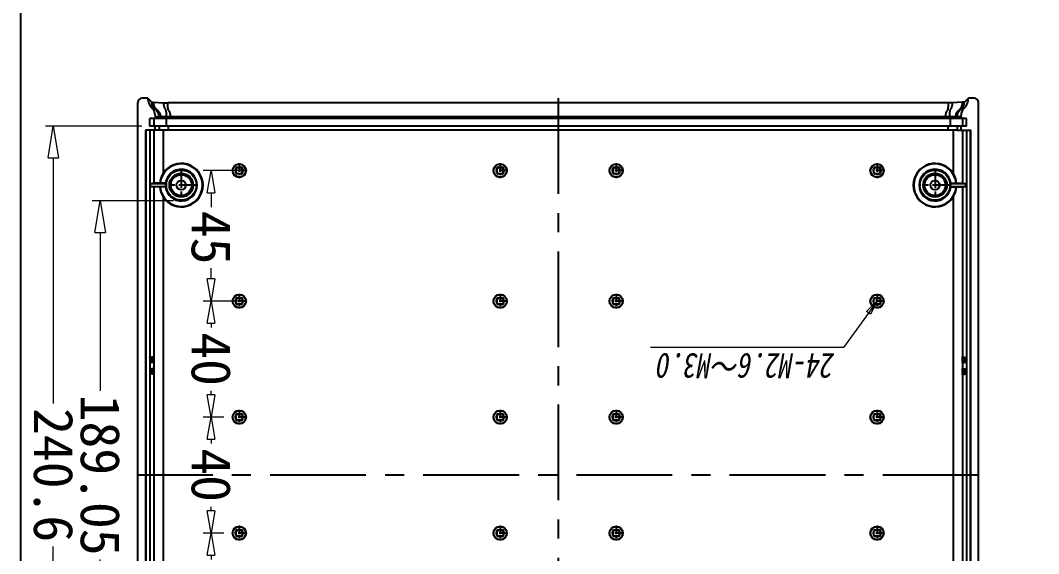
# Model space of a CAD drawing. Header units: millimetres. Extents: x 10368 to 13229, y -13270 to -11269.
# Drawn here: x 11075.4 to 11426.6, y -12473.5 to -12289.6 of the extents above; entities that cross this region are included whole.
import ezdxf

# ---------------------------------------------------------------- set-up
doc = ezdxf.new("R2010")
doc.units = ezdxf.units.MM
doc.linetypes.add('CENTER', pattern=[50.8, 31.75, -6.35, 6.35, -6.35])
doc.layers.add('dim', color=3, linetype='Continuous', lineweight=9)
doc.styles.add('FFS', font='simfang.ttf')
doc.styles.add('wuwei', font='', dxfattribs={"width": 0.8, "oblique": 10})
doc.styles.get('wuwei').set_extended_font_data('SimSun')
doc.dimstyles.new('YanXiu', dxfattribs={"dimtxt": 2.5, "dimasz": 2.2, "dimexe": 0.66, "dimexo": 0.66, "dimgap": 0.66, "dimtad": 0, "dimzin": 1, "dimdsep": 46, "dimtxsty": 'FFS', "dimcen": 0, "dimclrd": 256, "dimclre": 131, "dimclrt": 42, "dimazin": 0, "dimtfac": 1, "dimtofl": 0, "dimtmove": 0, "dimatfit": 3, "dimfxl": 0, "dimlwd": 5, "dimlwe": 5, "dimarcsym": 0})

# ---------------------------------------------------------------- blocks, each defined once
blk = doc.blocks.new('_ClosedBlank')
at = {"color": 0, "linetype": 'ByBlock', "lineweight": -2}
for p, q in [((-1, 0.167), (0, 0)), ((-1, 0.167), (-1, -0.167)), ((0, 0), (-1, -0.167))]:
    blk.add_line(p, q, dxfattribs=at)
blk = doc.blocks.new('*D50')
at = {"layer": 'Defpoints', "color": 0}
for p in [(-78.07, 102.15), (-65.77, 102.15), (-78.07, 57.15)]:
    blk.add_point(p, dxfattribs=at)
at = {"layer": 'dim', "color": 131, "lineweight": 5}
for p, q in [((-75.35, 102.15), (-63.05, 102.15)), ((-75.35, 57.15), (-63.05, 57.15))]:
    blk.add_line(p, q, dxfattribs=at)
at = {"layer": 'dim', "lineweight": 5}
for p, q in [((-65.77, 94.5), (-65.77, 90.81)), ((-65.77, 64.8), (-65.77, 69.71))]:
    blk.add_line(p, q, dxfattribs=at)
at = {"layer": 'dim', "lineweight": 5, "xscale": 7.649999999999999, "yscale": 7.649999999999999, "zscale": 7.649999999999999}
for p, rotation in [((-65.77, 102.15), 90), ((-65.77, 57.15), 270)]:
    blk.add_blockref('_ClosedBlank', p, dxfattribs=dict(at, rotation=rotation))
at = {"layer": 'dim', "color": 42, "insert": (-65.77, 80.26), "char_height": 13.6, "attachment_point": 5, "rotation": 90, "style": 'FFS'}
blk.add_mtext('45', dxfattribs=at)
blk = doc.blocks.new('*D16')
at = {"layer": 'Defpoints', "color": 0}
for p in [(-72.93, 142.15), (-65.77, 142.15), (-72.93, 102.15)]:
    blk.add_point(p, dxfattribs=at)
at = {"layer": 'dim', "color": 131, "lineweight": 5}
for p, q in [((-70.21, 142.15), (-63.05, 142.15)), ((-70.21, 102.15), (-63.05, 102.15))]:
    blk.add_line(p, q, dxfattribs=at)
at = {"layer": 'dim', "lineweight": 5}
for p, q in [((-65.77, 134.5), (-65.77, 133.03)), ((-65.77, 109.8), (-65.77, 111.27))]:
    blk.add_line(p, q, dxfattribs=at)
at = {"layer": 'dim', "lineweight": 5, "xscale": 7.649999999999999, "yscale": 7.649999999999999, "zscale": 7.649999999999999}
for p, rotation in [((-65.77, 142.15), 90), ((-65.77, 102.15), 270)]:
    blk.add_blockref('_ClosedBlank', p, dxfattribs=dict(at, rotation=rotation))
at = {"layer": 'dim', "color": 42, "insert": (-65.77, 122.15), "char_height": 13.6, "attachment_point": 5, "rotation": 90, "style": 'FFS'}
blk.add_mtext('40', dxfattribs=at)
blk = doc.blocks.new('*D17')
at = {"layer": 'Defpoints', "color": 0}
for p in [(-72.93, 182.15), (-65.77, 182.15), (-72.93, 142.15)]:
    blk.add_point(p, dxfattribs=at)
at = {"layer": 'dim', "color": 131, "lineweight": 5}
for p, q in [((-70.21, 182.15), (-63.05, 182.15)), ((-70.21, 142.15), (-63.05, 142.15))]:
    blk.add_line(p, q, dxfattribs=at)
at = {"layer": 'dim', "lineweight": 5}
for p, q in [((-65.77, 174.5), (-65.77, 173.03)), ((-65.77, 149.8), (-65.77, 151.27))]:
    blk.add_line(p, q, dxfattribs=at)
at = {"layer": 'dim', "lineweight": 5, "xscale": 7.649999999999999, "yscale": 7.649999999999999, "zscale": 7.649999999999999}
for p, rotation in [((-65.77, 182.15), 90), ((-65.77, 142.15), 270)]:
    blk.add_blockref('_ClosedBlank', p, dxfattribs=dict(at, rotation=rotation))
at = {"layer": 'dim', "color": 42, "insert": (-65.77, 162.15), "char_height": 13.6, "attachment_point": 5, "rotation": 90, "style": 'FFS'}
blk.add_mtext('40', dxfattribs=at)
blk = doc.blocks.new('*D18')
at = {"layer": 'Defpoints', "color": 0}
for p in [(-72.93, 222.15), (-65.77, 222.15), (-72.93, 182.15)]:
    blk.add_point(p, dxfattribs=at)
at = {"layer": 'dim', "color": 131, "lineweight": 5}
for p, q in [((-70.21, 222.15), (-63.05, 222.15)), ((-70.21, 182.15), (-63.05, 182.15))]:
    blk.add_line(p, q, dxfattribs=at)
at = {"layer": 'dim', "lineweight": 5}
for p, q in [((-65.77, 214.5), (-65.77, 213.03)), ((-65.77, 189.8), (-65.77, 191.27))]:
    blk.add_line(p, q, dxfattribs=at)
at = {"layer": 'dim', "lineweight": 5, "xscale": 7.649999999999999, "yscale": 7.649999999999999, "zscale": 7.649999999999999}
for p, rotation in [((-65.77, 222.15), 90), ((-65.77, 182.15), 270)]:
    blk.add_blockref('_ClosedBlank', p, dxfattribs=dict(at, rotation=rotation))
at = {"layer": 'dim', "color": 42, "insert": (-65.77, 202.15), "char_height": 13.6, "attachment_point": 5, "rotation": 90, "style": 'FFS'}
blk.add_mtext('40', dxfattribs=at)
blk = doc.blocks.new('*D20')
at = {"layer": 'Defpoints', "color": 0}
for p in [(-55.5, 256.68), (-27.52, 256.68), (-55.5, 67.62)]:
    blk.add_point(p, dxfattribs=at)
at = {"layer": 'dim', "color": 131, "lineweight": 5}
for p, q in [((-52.78, 256.68), (-24.8, 256.68)), ((-52.78, 67.62), (-24.8, 67.62))]:
    blk.add_line(p, q, dxfattribs=at)
at = {"layer": 'dim', "lineweight": 5}
for p, q in [((-27.52, 245.8), (-27.52, 191.26)), ((-27.52, 78.5), (-27.52, 133.04))]:
    blk.add_line(p, q, dxfattribs=at)
at = {"layer": 'dim', "lineweight": 5, "xscale": 10.88, "yscale": 10.88, "zscale": 10.88}
for p, rotation in [((-27.52, 256.68), 90), ((-27.52, 67.62), 270)]:
    blk.add_blockref('_ClosedBlank', p, dxfattribs=dict(at, rotation=rotation))
at = {"layer": 'dim', "color": 42, "insert": (-27.52, 162.15), "char_height": 13.6, "attachment_point": 5, "rotation": 90, "style": 'FFS'}
blk.add_mtext('189.05', dxfattribs=at)
blk = doc.blocks.new('*D51')
at = {"layer": 'Defpoints', "color": 0}
for p in [(-44.61, 282.45), (-11.37, 282.45), (-44.61, 41.85)]:
    blk.add_point(p, dxfattribs=at)
at = {"layer": 'dim', "color": 131, "lineweight": 5}
for p, q in [((-41.89, 282.45), (-8.65, 282.45)), ((-41.89, 41.85), (-8.65, 41.85))]:
    blk.add_line(p, q, dxfattribs=at)
at = {"layer": 'dim', "lineweight": 5}
for p, q in [((-11.37, 271.57), (-11.37, 186.81)), ((-11.37, 52.73), (-11.37, 137.49))]:
    blk.add_line(p, q, dxfattribs=at)
at = {"layer": 'dim', "lineweight": 5, "xscale": 10.88, "yscale": 10.88, "zscale": 10.88}
for p, rotation in [((-11.37, 282.45), 90), ((-11.37, 41.85), 270)]:
    blk.add_blockref('_ClosedBlank', p, dxfattribs=dict(at, rotation=rotation))
at = {"layer": 'dim', "color": 42, "insert": (-11.37, 162.15), "char_height": 13.6, "attachment_point": 5, "rotation": 90, "style": 'FFS'}
blk.add_mtext('240.6', dxfattribs=at)
blk = doc.blocks.new('u58')
at = {"color": 1, "linetype": 'CENTER', "ltscale": 1.04}
for p, q in [((-185.502, 46.823), (-185.502, 306.823)), ((-330.502, 176.823), (-40.502, 176.823))]:
    blk.add_line(p, q, dxfattribs=at)
at = {"color": 7, "linetype": 'Continuous'}
for p, q in [((-330.502, 305.324), (-330.502, 48.322)), ((-40.502, 305.324), (-40.502, 48.322)), ((-327.802, 295.823), (-327.802, 57.823)), ((-327.758, 295.823), (-327.758, 57.823)), ((-326.326, 57.823), (-326.326, 295.823)), ((-44.677, 57.823), (-44.677, 295.823)), ((-43.245, 57.823), (-43.245, 295.823)), ((-43.202, 57.823), (-43.202, 295.823)), ((-321.794, 80.905), (-321.794, 272.741)), ((-49.21, 80.905), (-49.21, 272.741)), ((-324.982, 142.106), (-324.982, 211.54)), ((-46.022, 142.106), (-46.022, 211.54)), ((-296.565, 197.486), (-296.652, 197.573)), ((-296.652, 196.073), (-296.652, 197.573)), ((-296.565, 196.16), (-296.565, 197.486)), ((-296.252, 197.973), (-294.752, 197.973)), ((-296.165, 197.886), (-296.252, 197.973)), ((-296.165, 197.886), (-294.839, 197.886)), ((-294.839, 197.886), (-294.752, 197.973)), ((-294.439, 197.486), (-294.352, 197.573)), ((-294.439, 197.486), (-294.439, 196.16)), ((-294.352, 197.573), (-294.352, 196.073)), ((-206.565, 197.486), (-206.652, 197.573)), ((-206.652, 196.073), (-206.652, 197.573)), ((-206.565, 196.16), (-206.565, 197.486)), ((-206.252, 197.973), (-204.752, 197.973)), ((-206.165, 197.886), (-206.252, 197.973)), ((-206.165, 197.886), (-204.839, 197.886)), ((-204.839, 197.886), (-204.752, 197.973)), ((-204.439, 197.486), (-204.352, 197.573)), ((-204.439, 197.486), (-204.439, 196.16)), ((-204.352, 197.573), (-204.352, 196.073)), ((-166.565, 197.486), (-166.652, 197.573)), ((-166.652, 196.073), (-166.652, 197.573)), ((-166.565, 196.16), (-166.565, 197.486)), ((-166.165, 197.886), (-166.252, 197.973)), ((-166.252, 197.973), (-164.752, 197.973)), ((-166.165, 197.886), (-164.839, 197.886)), ((-164.839, 197.886), (-164.752, 197.973)), ((-164.439, 197.486), (-164.352, 197.573)), ((-164.439, 197.486), (-164.439, 196.16)), ((-164.352, 197.573), (-164.352, 196.073)), ((-76.652, 196.073), (-76.652, 197.573)), ((-76.565, 197.486), (-76.652, 197.573)), ((-76.565, 196.16), (-76.565, 197.486)), ((-76.165, 197.886), (-76.252, 197.973)), ((-76.252, 197.973), (-74.752, 197.973)), ((-76.165, 197.886), (-74.839, 197.886)), ((-74.839, 197.886), (-74.752, 197.973)), ((-74.439, 197.486), (-74.352, 197.573)), ((-74.439, 197.486), (-74.439, 196.16)), ((-74.352, 197.573), (-74.352, 196.073)), ((-296.565, 196.16), (-296.652, 196.073)), ((-296.165, 195.76), (-296.252, 195.673)), ((-294.752, 195.673), (-296.252, 195.673)), ((-294.839, 195.76), (-296.165, 195.76)), ((-294.839, 195.76), (-294.752, 195.673)), ((-294.439, 196.16), (-294.352, 196.073)), ((-206.565, 196.16), (-206.652, 196.073)), ((-206.165, 195.76), (-206.252, 195.673)), ((-204.752, 195.673), (-206.252, 195.673)), ((-204.839, 195.76), (-206.165, 195.76)), ((-204.839, 195.76), (-204.752, 195.673)), ((-204.439, 196.16), (-204.352, 196.073)), ((-166.565, 196.16), (-166.652, 196.073)), ((-166.165, 195.76), (-166.252, 195.673)), ((-164.752, 195.673), (-166.252, 195.673)), ((-164.839, 195.76), (-166.165, 195.76)), ((-164.839, 195.76), (-164.752, 195.673)), ((-164.439, 196.16), (-164.352, 196.073)), ((-76.565, 196.16), (-76.652, 196.073)), ((-76.165, 195.76), (-76.252, 195.673)), ((-74.752, 195.673), (-76.252, 195.673)), ((-74.839, 195.76), (-76.165, 195.76)), ((-74.839, 195.76), (-74.752, 195.673)), ((-74.439, 196.16), (-74.352, 196.073)), ((-296.565, 157.486), (-296.652, 157.573)), ((-296.652, 156.073), (-296.652, 157.573)), ((-296.565, 156.16), (-296.652, 156.073)), ((-296.565, 156.16), (-296.565, 157.486)), ((-296.252, 157.973), (-294.752, 157.973)), ((-296.165, 157.886), (-296.252, 157.973)), ((-296.165, 155.76), (-296.252, 155.673)), ((-294.752, 155.673), (-296.252, 155.673)), ((-296.165, 157.886), (-294.839, 157.886)), ((-294.839, 155.76), (-296.165, 155.76)), ((-294.839, 157.886), (-294.752, 157.973)), ((-294.839, 155.76), (-294.752, 155.673)), ((-294.439, 157.486), (-294.352, 157.573)), ((-294.439, 157.486), (-294.439, 156.16)), ((-294.439, 156.16), (-294.352, 156.073)), ((-294.352, 157.573), (-294.352, 156.073)), ((-206.652, 156.073), (-206.652, 157.573)), ((-206.565, 157.486), (-206.652, 157.573)), ((-206.565, 156.16), (-206.652, 156.073)), ((-206.565, 156.16), (-206.565, 157.486)), ((-206.252, 157.973), (-204.752, 157.973)), ((-206.165, 157.886), (-206.252, 157.973)), ((-206.165, 155.76), (-206.252, 155.673)), ((-204.752, 155.673), (-206.252, 155.673)), ((-206.165, 157.886), (-204.839, 157.886)), ((-204.839, 155.76), (-206.165, 155.76)), ((-204.839, 157.886), (-204.752, 157.973)), ((-204.839, 155.76), (-204.752, 155.673)), ((-204.439, 157.486), (-204.352, 157.573)), ((-204.439, 157.486), (-204.439, 156.16)), ((-204.439, 156.16), (-204.352, 156.073)), ((-204.352, 157.573), (-204.352, 156.073)), ((-166.652, 156.073), (-166.652, 157.573)), ((-166.565, 157.486), (-166.652, 157.573)), ((-166.565, 156.16), (-166.652, 156.073)), ((-166.565, 156.16), (-166.565, 157.486)), ((-166.165, 157.886), (-166.252, 157.973)), ((-166.252, 157.973), (-164.752, 157.973)), ((-166.165, 155.76), (-166.252, 155.673)), ((-164.752, 155.673), (-166.252, 155.673)), ((-166.165, 157.886), (-164.839, 157.886)), ((-164.839, 155.76), (-166.165, 155.76)), ((-164.839, 157.886), (-164.752, 157.973)), ((-164.839, 155.76), (-164.752, 155.673)), ((-164.439, 157.486), (-164.352, 157.573)), ((-164.439, 157.486), (-164.439, 156.16)), ((-164.439, 156.16), (-164.352, 156.073)), ((-164.352, 157.573), (-164.352, 156.073)), ((-76.652, 156.073), (-76.652, 157.573)), ((-76.565, 157.486), (-76.652, 157.573)), ((-76.565, 156.16), (-76.652, 156.073)), ((-76.565, 156.16), (-76.565, 157.486)), ((-76.165, 157.886), (-76.252, 157.973)), ((-76.252, 157.973), (-74.752, 157.973)), ((-76.165, 155.76), (-76.252, 155.673)), ((-74.752, 155.673), (-76.252, 155.673)), ((-76.165, 157.886), (-74.839, 157.886)), ((-74.839, 155.76), (-76.165, 155.76)), ((-74.839, 157.886), (-74.752, 157.973)), ((-74.839, 155.76), (-74.752, 155.673)), ((-74.439, 157.486), (-74.352, 157.573)), ((-74.439, 157.486), (-74.439, 156.16)), ((-74.439, 156.16), (-74.352, 156.073)), ((-74.352, 157.573), (-74.352, 156.073)), ((-326.33, 141.826), (-326.341, 141.837)), ((-326.341, 141.837), (-326.326, 140.309)), ((-326.33, 141.826), (-325.926, 141.823)), ((-324.982, 142.106), (-326.326, 141.837)), ((-325.126, 141.823), (-325.926, 141.823)), ((-325.926, 141.823), (-325.926, 140.323)), ((-325.126, 141.823), (-324.842, 142.107)), ((-325.126, 140.323), (-325.126, 141.823)), ((-324.982, 142.106), (-324.842, 142.107)), ((-324.842, 140.039), (-324.842, 142.107)), ((-46.162, 142.107), (-46.162, 140.039)), ((-45.877, 141.823), (-46.162, 142.107)), ((-46.022, 142.106), (-46.162, 142.107)), ((-46.022, 142.106), (-44.677, 141.837)), ((-45.877, 141.823), (-45.877, 140.323)), ((-45.077, 141.823), (-45.877, 141.823)), ((-45.077, 141.823), (-44.674, 141.826)), ((-45.077, 140.323), (-45.077, 141.823)), ((-44.663, 140.309), (-44.677, 141.837)), ((-44.674, 141.826), (-44.677, 141.837)), ((-326.33, 137.826), (-326.341, 137.837)), ((-326.341, 137.837), (-326.326, 136.309)), ((-325.926, 140.323), (-326.33, 140.32)), ((-326.33, 140.32), (-326.326, 140.309)), ((-326.33, 137.826), (-325.926, 137.823)), ((-324.982, 140.04), (-326.326, 140.309)), ((-324.982, 138.106), (-326.326, 137.837)), ((-325.926, 140.323), (-325.126, 140.323)), ((-325.126, 137.823), (-325.926, 137.823)), ((-325.926, 137.823), (-325.926, 136.323)), ((-325.126, 140.323), (-324.842, 140.039)), ((-325.126, 137.823), (-324.842, 138.107)), ((-325.126, 136.323), (-325.126, 137.823)), ((-324.982, 140.04), (-324.842, 140.039)), ((-324.982, 138.106), (-324.982, 140.04)), ((-324.982, 138.106), (-324.842, 138.107)), ((-324.842, 136.039), (-324.842, 138.107)), ((-45.877, 140.323), (-46.162, 140.039)), ((-46.022, 140.04), (-46.162, 140.039)), ((-46.162, 138.107), (-46.162, 136.039)), ((-45.877, 137.823), (-46.162, 138.107)), ((-46.022, 138.106), (-46.162, 138.107)), ((-46.022, 140.04), (-44.677, 140.309)), ((-46.022, 138.106), (-46.022, 140.04)), ((-46.022, 138.106), (-44.677, 137.837)), ((-45.877, 140.323), (-45.077, 140.323)), ((-45.877, 137.823), (-45.877, 136.323)), ((-45.077, 137.823), (-45.877, 137.823)), ((-44.674, 140.32), (-45.077, 140.323)), ((-45.077, 137.823), (-44.674, 137.826)), ((-45.077, 136.323), (-45.077, 137.823)), ((-44.663, 136.309), (-44.677, 137.837)), ((-44.674, 137.826), (-44.677, 137.837)), ((-44.674, 140.32), (-44.663, 140.309)), ((-325.926, 136.323), (-326.33, 136.32)), ((-326.33, 136.32), (-326.326, 136.309)), ((-324.982, 136.04), (-326.326, 136.309)), ((-325.926, 136.323), (-325.126, 136.323)), ((-325.126, 136.323), (-324.842, 136.039)), ((-324.982, 136.04), (-324.842, 136.039)), ((-324.982, 77.464), (-324.982, 136.04)), ((-45.877, 136.323), (-46.162, 136.039)), ((-46.022, 136.04), (-46.162, 136.039)), ((-46.022, 136.04), (-44.677, 136.309)), ((-46.022, 77.464), (-46.022, 136.04)), ((-45.877, 136.323), (-45.077, 136.323)), ((-44.674, 136.32), (-45.077, 136.323)), ((-44.674, 136.32), (-44.663, 136.309)), ((-296.652, 116.073), (-296.652, 117.573)), ((-296.565, 117.486), (-296.652, 117.573)), ((-296.565, 116.16), (-296.652, 116.073)), ((-296.565, 116.16), (-296.565, 117.486)), ((-296.252, 117.973), (-294.752, 117.973)), ((-296.165, 117.886), (-296.252, 117.973)), ((-296.165, 117.886), (-294.839, 117.886)), ((-294.839, 117.886), (-294.752, 117.973)), ((-294.439, 117.486), (-294.352, 117.573)), ((-294.439, 117.486), (-294.439, 116.16)), ((-294.439, 116.16), (-294.352, 116.073)), ((-294.352, 117.573), (-294.352, 116.073)), ((-206.652, 116.073), (-206.652, 117.573)), ((-206.565, 117.486), (-206.652, 117.573)), ((-206.565, 116.16), (-206.652, 116.073)), ((-206.565, 116.16), (-206.565, 117.486)), ((-206.165, 117.886), (-206.252, 117.973)), ((-206.252, 117.973), (-204.752, 117.973)), ((-206.165, 117.886), (-204.839, 117.886)), ((-204.839, 117.886), (-204.752, 117.973)), ((-204.439, 117.486), (-204.352, 117.573)), ((-204.439, 117.486), (-204.439, 116.16)), ((-204.439, 116.16), (-204.352, 116.073)), ((-204.352, 117.573), (-204.352, 116.073)), ((-166.652, 116.073), (-166.652, 117.573)), ((-166.565, 117.486), (-166.652, 117.573)), ((-166.565, 116.16), (-166.652, 116.073)), ((-166.565, 116.16), (-166.565, 117.486)), ((-166.165, 117.886), (-166.252, 117.973)), ((-166.252, 117.973), (-164.752, 117.973)), ((-166.165, 117.886), (-164.839, 117.886)), ((-164.839, 117.886), (-164.752, 117.973)), ((-164.439, 117.486), (-164.352, 117.573)), ((-164.439, 117.486), (-164.439, 116.16)), ((-164.439, 116.16), (-164.352, 116.073)), ((-164.352, 117.573), (-164.352, 116.073)), ((-76.652, 116.073), (-76.652, 117.573)), ((-76.565, 117.486), (-76.652, 117.573)), ((-76.565, 116.16), (-76.652, 116.073)), ((-76.565, 116.16), (-76.565, 117.486)), ((-76.165, 117.886), (-76.252, 117.973)), ((-76.252, 117.973), (-74.752, 117.973)), ((-76.165, 117.886), (-74.839, 117.886)), ((-74.839, 117.886), (-74.752, 117.973)), ((-74.439, 117.486), (-74.352, 117.573)), ((-74.439, 117.486), (-74.439, 116.16)), ((-74.439, 116.16), (-74.352, 116.073)), ((-74.352, 117.573), (-74.352, 116.073)), ((-296.165, 115.76), (-296.252, 115.673)), ((-294.752, 115.673), (-296.252, 115.673)), ((-294.839, 115.76), (-296.165, 115.76)), ((-294.839, 115.76), (-294.752, 115.673)), ((-206.165, 115.76), (-206.252, 115.673)), ((-204.752, 115.673), (-206.252, 115.673)), ((-204.839, 115.76), (-206.165, 115.76)), ((-204.839, 115.76), (-204.752, 115.673)), ((-166.165, 115.76), (-166.252, 115.673)), ((-164.752, 115.673), (-166.252, 115.673)), ((-164.839, 115.76), (-166.165, 115.76)), ((-164.839, 115.76), (-164.752, 115.673)), ((-76.165, 115.76), (-76.252, 115.673)), ((-74.752, 115.673), (-76.252, 115.673)), ((-74.839, 115.76), (-76.165, 115.76)), ((-74.839, 115.76), (-74.752, 115.673)), ((-324.982, 77.464), (-326.158, 77.323)), ((-320.716, 77.323), (-326.158, 77.323)), ((-326.158, 77.323), (-326.158, 76.323)), ((-322.917, 77.474), (-324.982, 77.464)), ((-322.917, 77.474), (-322.817, 77.464)), ((-320.938, 77.464), (-322.817, 77.464)), ((-320.938, 77.464), (-320.716, 77.323)), ((-50.066, 77.464), (-50.288, 77.323)), ((-44.845, 77.323), (-50.288, 77.323)), ((-50.066, 77.464), (-48.187, 77.464)), ((-48.187, 77.464), (-48.087, 77.474)), ((-48.087, 77.474), (-46.022, 77.464)), ((-46.022, 77.464), (-44.845, 77.323)), ((-44.845, 77.323), (-44.845, 76.323)), ((-326.158, 76.323), (-320.716, 76.323)), ((-324.982, 76.182), (-326.158, 76.323)), ((-322.917, 76.172), (-324.982, 76.182)), ((-324.982, 57.823), (-324.982, 76.182)), ((-322.817, 76.182), (-322.917, 76.172)), ((-320.938, 76.182), (-322.817, 76.182)), ((-320.938, 76.182), (-320.716, 76.323)), ((-50.066, 76.182), (-50.288, 76.323)), ((-50.288, 76.323), (-44.845, 76.323)), ((-50.066, 76.182), (-48.187, 76.182)), ((-48.087, 76.172), (-48.187, 76.182)), ((-48.087, 76.172), (-46.022, 76.182)), ((-46.022, 76.182), (-44.845, 76.323)), ((-46.022, 57.823), (-46.022, 76.182)), ((-321.794, 57.823), (-321.794, 72.741)), ((-296.652, 71.073), (-296.652, 72.573)), ((-296.565, 72.486), (-296.652, 72.573)), ((-296.565, 71.16), (-296.652, 71.073)), ((-296.565, 71.16), (-296.565, 72.486)), ((-296.252, 72.973), (-294.752, 72.973)), ((-296.165, 72.886), (-296.252, 72.973)), ((-296.165, 70.76), (-296.252, 70.673)), ((-294.752, 70.673), (-296.252, 70.673)), ((-296.165, 72.886), (-294.839, 72.886)), ((-294.839, 70.76), (-296.165, 70.76)), ((-294.839, 72.886), (-294.752, 72.973)), ((-294.839, 70.76), (-294.752, 70.673)), ((-294.439, 72.486), (-294.352, 72.573)), ((-294.439, 72.486), (-294.439, 71.16)), ((-294.439, 71.16), (-294.352, 71.073)), ((-294.352, 72.573), (-294.352, 71.073)), ((-206.652, 71.073), (-206.652, 72.573)), ((-206.565, 72.486), (-206.652, 72.573)), ((-206.565, 71.16), (-206.652, 71.073)), ((-206.565, 71.16), (-206.565, 72.486)), ((-206.165, 72.886), (-206.252, 72.973)), ((-206.252, 72.973), (-204.752, 72.973)), ((-206.165, 70.76), (-206.252, 70.673)), ((-204.752, 70.673), (-206.252, 70.673)), ((-206.165, 72.886), (-204.839, 72.886)), ((-204.839, 70.76), (-206.165, 70.76)), ((-204.839, 72.886), (-204.752, 72.973)), ((-204.839, 70.76), (-204.752, 70.673)), ((-204.439, 72.486), (-204.352, 72.573)), ((-204.439, 72.486), (-204.439, 71.16)), ((-204.439, 71.16), (-204.352, 71.073)), ((-204.352, 72.573), (-204.352, 71.073)), ((-166.652, 71.073), (-166.652, 72.573)), ((-166.565, 72.486), (-166.652, 72.573)), ((-166.565, 71.16), (-166.652, 71.073)), ((-166.565, 71.16), (-166.565, 72.486)), ((-166.165, 72.886), (-166.252, 72.973)), ((-166.252, 72.973), (-164.752, 72.973)), ((-166.165, 70.76), (-166.252, 70.673)), ((-164.752, 70.673), (-166.252, 70.673)), ((-166.165, 72.886), (-164.839, 72.886)), ((-164.839, 70.76), (-166.165, 70.76)), ((-164.839, 72.886), (-164.752, 72.973)), ((-164.839, 70.76), (-164.752, 70.673)), ((-164.439, 72.486), (-164.352, 72.573)), ((-164.439, 72.486), (-164.439, 71.16)), ((-164.439, 71.16), (-164.352, 71.073)), ((-164.352, 72.573), (-164.352, 71.073)), ((-76.652, 71.073), (-76.652, 72.573)), ((-76.565, 72.486), (-76.652, 72.573)), ((-76.565, 71.16), (-76.652, 71.073)), ((-76.565, 71.16), (-76.565, 72.486)), ((-76.165, 72.886), (-76.252, 72.973)), ((-76.252, 72.973), (-74.752, 72.973)), ((-76.165, 70.76), (-76.252, 70.673)), ((-74.752, 70.673), (-76.252, 70.673)), ((-76.165, 72.886), (-74.839, 72.886)), ((-74.839, 70.76), (-76.165, 70.76)), ((-74.839, 72.886), (-74.752, 72.973)), ((-74.839, 70.76), (-74.752, 70.673)), ((-74.439, 72.486), (-74.352, 72.573)), ((-74.439, 72.486), (-74.439, 71.16)), ((-74.439, 71.16), (-74.352, 71.073)), ((-74.352, 72.573), (-74.352, 71.073)), ((-49.21, 57.823), (-49.21, 72.741)), ((-323.15, 57.823), (-327.802, 57.823)), ((-326.398, 56.523), (-323.15, 56.523)), ((-326.398, 56.523), (-326.398, 53.823)), ((-324.982, 53.823), (-324.982, 56.523)), ((-324.502, 57.823), (-324.502, 56.523)), ((-323.15, 57.823), (-47.853, 57.823)), ((-323.15, 56.523), (-323.15, 57.823)), ((-323.15, 56.523), (-47.853, 56.523)), ((-320.749, 53.823), (-320.749, 56.523)), ((-319.967, 56.523), (-319.967, 57.823)), ((-51.036, 56.523), (-51.036, 57.823)), ((-50.254, 53.823), (-50.254, 56.523)), ((-47.853, 56.523), (-47.853, 57.823)), ((-47.853, 57.823), (-43.202, 57.823)), ((-47.853, 56.523), (-44.605, 56.523)), ((-46.502, 57.823), (-46.502, 56.523)), ((-46.022, 53.823), (-46.022, 56.523)), ((-44.605, 56.523), (-44.605, 53.823)), ((-326.398, 53.823), (-323.185, 53.823)), ((-324.502, 53.323), (-324.502, 53.823)), ((-324.502, 53.323), (-323.185, 53.323)), ((-323.185, 53.823), (-47.818, 53.823)), ((-323.185, 53.823), (-323.185, 53.323)), ((-323.185, 53.323), (-47.818, 53.323)), ((-322.57, 53.823), (-322.57, 53.323)), ((-320.547, 53.823), (-320.547, 53.323)), ((-319.164, 53.823), (-319.164, 53.323)), ((-51.839, 53.823), (-51.839, 53.323)), ((-50.456, 53.823), (-50.456, 53.323)), ((-48.433, 53.823), (-48.433, 53.323)), ((-47.818, 53.823), (-47.818, 53.323)), ((-47.818, 53.823), (-44.605, 53.823)), ((-46.502, 53.323), (-47.818, 53.323)), ((-46.502, 53.323), (-46.502, 53.823)), ((-329.003, 46.823), (-327.004, 46.823)), ((-327.004, 46.823), (-325.639, 48.188)), ((-325.023, 48.247), (-321.552, 48.392)), ((-320.167, 48.417), (-50.836, 48.417)), ((-45.981, 48.247), (-49.452, 48.392)), ((-43.999, 46.823), (-45.364, 48.188)), ((-43.999, 46.823), (-42, 46.823))]:
    blk.add_line(p, q, dxfattribs=at)
at = {"color": 1, "linetype": 'CENTER', "ltscale": 0.093491}
for p, q in [((-298.073, 196.823), (-292.931, 196.823)), ((-298.073, 196.823), (-292.931, 196.823)), ((-295.502, 194.252), (-295.502, 199.394)), ((-295.502, 194.252), (-295.502, 199.394)), ((-208.073, 196.823), (-202.931, 196.823)), ((-208.073, 196.823), (-202.931, 196.823)), ((-205.502, 194.252), (-205.502, 199.394)), ((-205.502, 194.252), (-205.502, 199.394)), ((-168.073, 196.823), (-162.931, 196.823)), ((-168.073, 196.823), (-162.931, 196.823)), ((-165.502, 194.252), (-165.502, 199.394)), ((-165.502, 194.252), (-165.502, 199.394)), ((-78.073, 196.823), (-72.931, 196.823)), ((-78.073, 196.823), (-72.931, 196.823)), ((-75.502, 194.252), (-75.502, 199.394)), ((-75.502, 194.252), (-75.502, 199.394)), ((-295.502, 154.252), (-295.502, 159.394)), ((-295.502, 154.252), (-295.502, 159.394)), ((-205.502, 154.252), (-205.502, 159.394)), ((-205.502, 154.252), (-205.502, 159.394)), ((-165.502, 154.252), (-165.502, 159.394)), ((-165.502, 154.252), (-165.502, 159.394)), ((-75.502, 154.252), (-75.502, 159.394)), ((-75.502, 154.252), (-75.502, 159.394)), ((-298.073, 156.823), (-292.931, 156.823)), ((-298.073, 156.823), (-292.931, 156.823)), ((-208.073, 156.823), (-202.931, 156.823)), ((-208.073, 156.823), (-202.931, 156.823)), ((-168.073, 156.823), (-162.931, 156.823)), ((-168.073, 156.823), (-162.931, 156.823)), ((-78.073, 156.823), (-72.931, 156.823)), ((-78.073, 156.823), (-72.931, 156.823)), ((-298.073, 116.823), (-292.931, 116.823)), ((-298.073, 116.823), (-292.931, 116.823)), ((-295.502, 114.252), (-295.502, 119.394)), ((-295.502, 114.252), (-295.502, 119.394)), ((-208.073, 116.823), (-202.931, 116.823)), ((-208.073, 116.823), (-202.931, 116.823)), ((-205.502, 114.252), (-205.502, 119.394)), ((-205.502, 114.252), (-205.502, 119.394)), ((-168.073, 116.823), (-162.931, 116.823)), ((-168.073, 116.823), (-162.931, 116.823)), ((-165.502, 114.252), (-165.502, 119.394)), ((-165.502, 114.252), (-165.502, 119.394)), ((-78.073, 116.823), (-72.931, 116.823)), ((-78.073, 116.823), (-72.931, 116.823)), ((-75.502, 114.252), (-75.502, 119.394)), ((-75.502, 114.252), (-75.502, 119.394)), ((-295.502, 69.252), (-295.502, 74.394)), ((-295.502, 69.252), (-295.502, 74.394)), ((-205.502, 69.252), (-205.502, 74.394)), ((-205.502, 69.252), (-205.502, 74.394)), ((-165.502, 69.252), (-165.502, 74.394)), ((-165.502, 69.252), (-165.502, 74.394)), ((-75.502, 69.252), (-75.502, 74.394)), ((-75.502, 69.252), (-75.502, 74.394)), ((-298.073, 71.823), (-292.931, 71.823)), ((-298.073, 71.823), (-292.931, 71.823)), ((-208.073, 71.823), (-202.931, 71.823)), ((-208.073, 71.823), (-202.931, 71.823)), ((-168.073, 71.823), (-162.931, 71.823)), ((-168.073, 71.823), (-162.931, 71.823)), ((-78.073, 71.823), (-72.931, 71.823)), ((-78.073, 71.823), (-72.931, 71.823))]:
    blk.add_line(p, q, dxfattribs=at)
at = {"color": 1, "linetype": 'CENTER', "ltscale": 0.207782}
for p, q in [((-315.502, 71.109), (-315.502, 82.537)), ((-315.502, 71.109), (-315.502, 82.537)), ((-55.502, 71.109), (-55.502, 82.537)), ((-55.502, 71.109), (-55.502, 82.537)), ((-321.216, 76.823), (-309.788, 76.823)), ((-321.216, 76.823), (-309.788, 76.823)), ((-61.216, 76.823), (-49.788, 76.823)), ((-61.216, 76.823), (-49.788, 76.823))]:
    blk.add_line(p, q, dxfattribs=at)
at = {"color": 7, "linetype": 'Continuous'}
for centre, radius in [((-295.502, 196.823), 2.337), ((-295.502, 196.823), 2.25), ((-205.502, 196.823), 2.337), ((-205.502, 196.823), 2.25), ((-165.502, 196.823), 2.337), ((-165.502, 196.823), 2.25), ((-75.502, 196.823), 2.337), ((-75.502, 196.823), 2.25), ((-295.502, 156.823), 2.337), ((-295.502, 156.823), 2.25), ((-205.502, 156.823), 2.337), ((-205.502, 156.823), 2.25), ((-165.502, 156.823), 2.337), ((-165.502, 156.823), 2.25), ((-75.502, 156.823), 2.337), ((-75.502, 156.823), 2.25), ((-295.502, 116.823), 2.337), ((-295.502, 116.823), 2.25), ((-205.502, 116.823), 2.337), ((-205.502, 116.823), 2.25), ((-165.502, 116.823), 2.337), ((-165.502, 116.823), 2.25), ((-75.502, 116.823), 2.337), ((-75.502, 116.823), 2.25), ((-315.502, 76.823), 5.195), ((-315.502, 76.823), 4.1), ((-55.502, 76.823), 5.195), ((-55.502, 76.823), 4.1), ((-315.502, 76.823), 3.6), ((-315.502, 76.823), 1.6), ((-55.502, 76.823), 3.6), ((-55.502, 76.823), 1.6), ((-295.502, 71.823), 2.337), ((-295.502, 71.823), 2.25), ((-205.502, 71.823), 2.337), ((-205.502, 71.823), 2.25), ((-165.502, 71.823), 2.337), ((-165.502, 71.823), 2.25), ((-75.502, 71.823), 2.337), ((-75.502, 71.823), 2.25)]:
    blk.add_circle(centre, radius, dxfattribs=at)
for centre, radius, start, end in [((-315.502, 76.823), 7.5, 212.97226, 147.02774), ((-55.502, 76.823), 7.5, 32.97226, 327.02774), ((-315.502, 76.823), 7.343, 185.01103, 174.98897), ((-315.502, 76.823), 5.474, 186.72886, 173.27114), ((-55.502, 76.823), 7.343, 5.01103, 354.98897), ((-55.502, 76.823), 5.474, 6.72886, 353.27114), ((-315.502, 76.823), 5.238, 174.52262, 185.47738), ((-55.502, 76.823), 5.238, 354.52262, 5.47738), ((-325.517, 53.327), 2.947, 342.67241, 359.92422), ((-45.487, 53.327), 2.947, 180.07578, 197.32759)]:
    blk.add_arc(centre, radius, start, end, dxfattribs=at)
for centre, major_axis, ratio, start_param, end_param in [((-296.252, 197.573), (0.283, -0.283), 0.9996955, 2.3563468, 3.9268385), ((-296.164, 197.486), (-0.283, 0.283), 0.9996955, -0.7852459, 0.7852459), ((-294.839, 197.486), (0.283, 0.283), 0.9996955, -0.7852459, 0.7852459), ((-294.752, 197.573), (0.283, 0.283), 0.9996955, -0.7852459, 0.7852459), ((-206.252, 197.573), (0.283, -0.283), 0.9996955, 2.3563468, 3.9268385), ((-206.164, 197.486), (-0.283, 0.283), 0.9996955, -0.7852459, 0.7852459), ((-204.839, 197.486), (0.283, 0.283), 0.9996955, -0.7852459, 0.7852459), ((-204.752, 197.573), (0.283, 0.283), 0.9996955, -0.7852459, 0.7852459), ((-166.252, 197.573), (0.283, -0.283), 0.9996955, 2.3563468, 3.9268385), ((-166.164, 197.486), (-0.283, 0.283), 0.9996955, -0.7852459, 0.7852459), ((-164.839, 197.486), (0.283, 0.283), 0.9996955, -0.7852459, 0.7852459), ((-164.752, 197.573), (0.283, 0.283), 0.9996955, -0.7852459, 0.7852459), ((-76.252, 197.573), (0.283, -0.283), 0.9996955, 2.3563468, 3.9268385), ((-76.164, 197.486), (-0.283, 0.283), 0.9996955, -0.7852459, 0.7852459), ((-74.839, 197.486), (0.283, 0.283), 0.9996955, -0.7852459, 0.7852459), ((-74.752, 197.573), (0.283, 0.283), 0.9996955, -0.7852459, 0.7852459), ((-296.252, 196.073), (0.283, 0.283), 0.9996955, -3.9268385, -2.3563468), ((-296.164, 196.16), (-0.283, -0.283), 0.9996955, -0.7852459, 0.7852459), ((-294.839, 196.16), (0.283, -0.283), 0.9996955, -0.7852459, 0.7852459), ((-294.752, 196.073), (0.283, -0.283), 0.9996955, -0.7852459, 0.7852459), ((-206.252, 196.073), (0.283, 0.283), 0.9996955, -3.9268385, -2.3563468), ((-206.164, 196.16), (-0.283, -0.283), 0.9996955, -0.7852459, 0.7852459), ((-204.839, 196.16), (0.283, -0.283), 0.9996955, -0.7852459, 0.7852459), ((-204.752, 196.073), (0.283, -0.283), 0.9996955, -0.7852459, 0.7852459), ((-166.252, 196.073), (0.283, 0.283), 0.9996955, -3.9268385, -2.3563468), ((-166.164, 196.16), (-0.283, -0.283), 0.9996955, -0.7852459, 0.7852459), ((-164.839, 196.16), (0.283, -0.283), 0.9996955, -0.7852459, 0.7852459), ((-164.752, 196.073), (0.283, -0.283), 0.9996955, -0.7852459, 0.7852459), ((-76.252, 196.073), (0.283, 0.283), 0.9996955, -3.9268385, -2.3563468), ((-76.164, 196.16), (-0.283, -0.283), 0.9996955, -0.7852459, 0.7852459), ((-74.839, 196.16), (0.283, -0.283), 0.9996955, -0.7852459, 0.7852459), ((-74.752, 196.073), (0.283, -0.283), 0.9996955, -0.7852459, 0.7852459), ((-296.252, 157.573), (0.283, -0.283), 0.9996955, 2.3563468, 3.9268385), ((-296.252, 156.073), (0.283, 0.283), 0.9996955, -3.9268385, -2.3563468), ((-296.164, 157.486), (-0.283, 0.283), 0.9996955, -0.7852459, 0.7852459), ((-296.164, 156.16), (-0.283, -0.283), 0.9996955, -0.7852459, 0.7852459), ((-294.839, 157.486), (0.283, 0.283), 0.9996955, -0.7852459, 0.7852459), ((-294.839, 156.16), (0.283, -0.283), 0.9996955, -0.7852459, 0.7852459), ((-294.752, 157.573), (0.283, 0.283), 0.9996955, -0.7852459, 0.7852459), ((-294.752, 156.073), (0.283, -0.283), 0.9996955, -0.7852459, 0.7852459), ((-206.252, 157.573), (0.283, -0.283), 0.9996955, 2.3563468, 3.9268385), ((-206.252, 156.073), (0.283, 0.283), 0.9996955, -3.9268385, -2.3563468), ((-206.164, 157.486), (-0.283, 0.283), 0.9996955, -0.7852459, 0.7852459), ((-206.164, 156.16), (-0.283, -0.283), 0.9996955, -0.7852459, 0.7852459), ((-204.839, 157.486), (0.283, 0.283), 0.9996955, -0.7852459, 0.7852459), ((-204.839, 156.16), (0.283, -0.283), 0.9996955, -0.7852459, 0.7852459), ((-204.752, 157.573), (0.283, 0.283), 0.9996955, -0.7852459, 0.7852459), ((-204.752, 156.073), (0.283, -0.283), 0.9996955, -0.7852459, 0.7852459), ((-166.252, 157.573), (0.283, -0.283), 0.9996955, 2.3563468, 3.9268385), ((-166.252, 156.073), (0.283, 0.283), 0.9996955, -3.9268385, -2.3563468), ((-166.164, 157.486), (-0.283, 0.283), 0.9996955, -0.7852459, 0.7852459), ((-166.164, 156.16), (-0.283, -0.283), 0.9996955, -0.7852459, 0.7852459), ((-164.839, 157.486), (0.283, 0.283), 0.9996955, -0.7852459, 0.7852459), ((-164.839, 156.16), (0.283, -0.283), 0.9996955, -0.7852459, 0.7852459), ((-164.752, 157.573), (0.283, 0.283), 0.9996955, -0.7852459, 0.7852459), ((-164.752, 156.073), (0.283, -0.283), 0.9996955, -0.7852459, 0.7852459), ((-76.252, 157.573), (0.283, -0.283), 0.9996955, 2.3563468, 3.9268385), ((-76.252, 156.073), (0.283, 0.283), 0.9996955, -3.9268385, -2.3563468), ((-76.164, 157.486), (-0.283, 0.283), 0.9996955, -0.7852459, 0.7852459), ((-76.164, 156.16), (-0.283, -0.283), 0.9996955, -0.7852459, 0.7852459), ((-74.839, 157.486), (0.283, 0.283), 0.9996955, -0.7852459, 0.7852459), ((-74.839, 156.16), (0.283, -0.283), 0.9996955, -0.7852459, 0.7852459), ((-74.752, 157.573), (0.283, 0.283), 0.9996955, -0.7852459, 0.7852459), ((-74.752, 156.073), (0.283, -0.283), 0.9996955, -0.7852459, 0.7852459), ((-296.252, 117.573), (0.283, -0.283), 0.9996955, 2.3563468, 3.9268385), ((-296.252, 116.073), (0.283, 0.283), 0.9996955, 2.3563468, 3.9268385), ((-296.164, 117.486), (-0.283, 0.283), 0.9996955, -0.7852459, 0.7852459), ((-296.164, 116.16), (-0.283, -0.283), 0.9996955, -0.7852459, 0.7852459), ((-294.839, 117.486), (0.283, 0.283), 0.9996955, -0.7852459, 0.7852459), ((-294.839, 116.16), (0.283, -0.283), 0.9996955, -0.7852459, 0.7852459), ((-294.752, 117.573), (0.283, 0.283), 0.9996955, -0.7852459, 0.7852459), ((-294.752, 116.073), (0.283, -0.283), 0.9996955, -0.7852459, 0.7852459), ((-206.252, 117.573), (0.283, -0.283), 0.9996955, 2.3563468, 3.9268385), ((-206.252, 116.073), (0.283, 0.283), 0.9996955, -3.9268385, -2.3563468), ((-206.164, 117.486), (-0.283, 0.283), 0.9996955, -0.7852459, 0.7852459), ((-206.164, 116.16), (-0.283, -0.283), 0.9996955, -0.7852459, 0.7852459), ((-204.839, 117.486), (0.283, 0.283), 0.9996955, -0.7852459, 0.7852459), ((-204.839, 116.16), (0.283, -0.283), 0.9996955, -0.7852459, 0.7852459), ((-204.752, 117.573), (0.283, 0.283), 0.9996955, -0.7852459, 0.7852459), ((-204.752, 116.073), (0.283, -0.283), 0.9996955, -0.7852459, 0.7852459), ((-166.252, 117.573), (0.283, -0.283), 0.9996955, 2.3563468, 3.9268385), ((-166.252, 116.073), (0.283, 0.283), 0.9996955, -3.9268385, -2.3563468), ((-166.164, 117.486), (-0.283, 0.283), 0.9996955, -0.7852459, 0.7852459), ((-166.164, 116.16), (-0.283, -0.283), 0.9996955, -0.7852459, 0.7852459), ((-164.839, 117.486), (0.283, 0.283), 0.9996955, -0.7852459, 0.7852459), ((-164.839, 116.16), (0.283, -0.283), 0.9996955, -0.7852459, 0.7852459), ((-164.752, 117.573), (0.283, 0.283), 0.9996955, -0.7852459, 0.7852459), ((-164.752, 116.073), (0.283, -0.283), 0.9996955, -0.7852459, 0.7852459), ((-76.252, 117.573), (0.283, -0.283), 0.9996955, 2.3563468, 3.9268385), ((-76.252, 116.073), (0.283, 0.283), 0.9996955, -3.9268385, -2.3563468), ((-76.164, 117.486), (-0.283, 0.283), 0.9996955, -0.7852459, 0.7852459), ((-76.164, 116.16), (-0.283, -0.283), 0.9996955, -0.7852459, 0.7852459), ((-74.839, 117.486), (0.283, 0.283), 0.9996955, -0.7852459, 0.7852459), ((-74.839, 116.16), (0.283, -0.283), 0.9996955, -0.7852459, 0.7852459), ((-74.752, 117.573), (0.283, 0.283), 0.9996955, -0.7852459, 0.7852459), ((-74.752, 116.073), (0.283, -0.283), 0.9996955, -0.7852459, 0.7852459), ((-315.109, 76.823), (7.835, 0), 0.9987407, 2.5928741, 3.0582491), ((-55.895, 76.823), (7.835, 0), 0.9987407, 0.0833435, 0.5487185), ((-315.109, 76.823), (7.835, 0), 0.9987407, -3.0582491, -2.5928741), ((-55.895, 76.823), (7.835, 0), 0.9987407, -0.5487185, -0.0833435), ((-296.252, 72.573), (0.283, -0.283), 0.9996955, 2.3563468, 3.9268385), ((-296.252, 71.073), (0.283, 0.283), 0.9996955, -3.9268385, -2.3563468), ((-296.164, 72.486), (-0.283, 0.283), 0.9996955, -0.7852459, 0.7852459), ((-296.164, 71.16), (-0.283, -0.283), 0.9996955, -0.7852459, 0.7852459), ((-294.839, 72.486), (0.283, 0.283), 0.9996955, -0.7852459, 0.7852459), ((-294.839, 71.16), (0.283, -0.283), 0.9996955, -0.7852459, 0.7852459), ((-294.752, 72.573), (0.283, 0.283), 0.9996955, -0.7852459, 0.7852459), ((-294.752, 71.073), (0.283, -0.283), 0.9996955, -0.7852459, 0.7852459), ((-206.252, 72.573), (0.283, -0.283), 0.9996955, 2.3563468, 3.9268385), ((-206.252, 71.073), (0.283, 0.283), 0.9996955, -3.9268385, -2.3563468), ((-206.164, 72.486), (-0.283, 0.283), 0.9996955, -0.7852459, 0.7852459), ((-206.164, 71.16), (-0.283, -0.283), 0.9996955, -0.7852459, 0.7852459), ((-204.839, 72.486), (0.283, 0.283), 0.9996955, -0.7852459, 0.7852459), ((-204.839, 71.16), (0.283, -0.283), 0.9996955, -0.7852459, 0.7852459), ((-204.752, 72.573), (0.283, 0.283), 0.9996955, -0.7852459, 0.7852459), ((-204.752, 71.073), (0.283, -0.283), 0.9996955, -0.7852459, 0.7852459), ((-166.252, 72.573), (0.283, -0.283), 0.9996955, 2.3563468, 3.9268385), ((-166.252, 71.073), (0.283, 0.283), 0.9996955, -3.9268385, -2.3563468), ((-166.164, 72.486), (-0.283, 0.283), 0.9996955, -0.7852459, 0.7852459), ((-166.164, 71.16), (-0.283, -0.283), 0.9996955, -0.7852459, 0.7852459), ((-164.839, 72.486), (0.283, 0.283), 0.9996955, -0.7852459, 0.7852459), ((-164.839, 71.16), (0.283, -0.283), 0.9996955, -0.7852459, 0.7852459), ((-164.752, 72.573), (0.283, 0.283), 0.9996955, -0.7852459, 0.7852459), ((-164.752, 71.073), (0.283, -0.283), 0.9996955, -0.7852459, 0.7852459), ((-76.252, 72.573), (0.283, -0.283), 0.9996955, 2.3563468, 3.9268385), ((-76.252, 71.073), (0.283, 0.283), 0.9996955, -3.9268385, -2.3563468), ((-76.164, 72.486), (-0.283, 0.283), 0.9996955, -0.7852459, 0.7852459), ((-76.164, 71.16), (-0.283, -0.283), 0.9996955, -0.7852459, 0.7852459), ((-74.839, 72.486), (0.283, 0.283), 0.9996955, -0.7852459, 0.7852459), ((-74.839, 71.16), (0.283, -0.283), 0.9996955, -0.7852459, 0.7852459), ((-74.752, 72.573), (0.283, 0.283), 0.9996955, -0.7852459, 0.7852459), ((-74.752, 71.073), (0.283, -0.283), 0.9996955, -0.7852459, 0.7852459), ((-329, 48.324), (-1.063, -1.063), 0.9980992, -0.7844468, 0.7844468), ((-42.003, 48.324), (1.063, -1.063), 0.9980992, -0.7844468, 0.7844468)]:
    blk.add_ellipse(centre, major_axis=major_axis, ratio=ratio, start_param=start_param, end_param=end_param, dxfattribs=at)
for points, start_tangent, end_tangent in [([(-324.502, 53.323), (-324.825, 51.582), (-325.22, 50.785), (-325.47, 50.417), (-325.753, 50.073), (-325.897, 49.903), (-326.286, 49.361), (-326.681, 48.564), (-327.004, 46.823)], (0, -1), (0, -1)), ([(-323.185, 53.323), (-323.2, 53.004), (-323.239, 52.715), (-323.295, 52.455), (-323.363, 52.223), (-323.439, 52.017), (-323.52, 51.835), (-323.604, 51.671), (-323.694, 51.519), (-323.79, 51.374), (-323.887, 51.244), (-323.975, 51.136), (-324.051, 51.05), (-324.119, 50.981), (-324.182, 50.92), (-324.245, 50.864), (-324.311, 50.807), (-324.382, 50.748), (-324.466, 50.679), (-324.574, 50.586), (-324.683, 50.484), (-324.782, 50.382), (-324.869, 50.284), (-324.932, 50.208), (-324.994, 50.127), (-325.069, 50.021), (-325.154, 49.888), (-325.245, 49.728), (-325.338, 49.54), (-325.426, 49.325), (-325.506, 49.079), (-325.574, 48.802), (-325.62, 48.501), (-325.639, 48.188)], (0.0000062, -1), (-0.0159271, -0.9998732)), ([(-320.547, 53.323), (-320.55, 53.019), (-320.559, 52.745), (-320.571, 52.498), (-320.587, 52.275), (-320.604, 52.076), (-320.622, 51.9), (-320.641, 51.74), (-320.66, 51.591), (-320.679, 51.449), (-320.697, 51.319), (-320.717, 51.198), (-320.744, 51.083), (-320.776, 50.979), (-320.81, 50.886), (-320.847, 50.8), (-320.887, 50.719), (-320.931, 50.64), (-320.977, 50.561), (-321.028, 50.479), (-321.086, 50.384), (-321.153, 50.265), (-321.22, 50.123), (-321.283, 49.965), (-321.341, 49.787), (-321.398, 49.582), (-321.452, 49.344), (-321.5, 49.062), (-321.536, 48.735), (-321.552, 48.392)], (-0.0000089, -1), (-0.0172933, -0.9998505)), ([(-319.164, 53.323), (-319.173, 53.023), (-319.197, 52.75), (-319.232, 52.503), (-319.275, 52.281), (-319.322, 52.084), (-319.373, 51.909), (-319.427, 51.75), (-319.487, 51.601), (-319.553, 51.461), (-319.625, 51.331), (-319.701, 51.209), (-319.775, 51.095), (-319.841, 50.99), (-319.897, 50.897), (-319.945, 50.812), (-319.983, 50.731), (-320.013, 50.652), (-320.035, 50.574), (-320.05, 50.489), (-320.059, 50.387), (-320.065, 50.265), (-320.075, 50.13), (-320.087, 49.975), (-320.102, 49.799), (-320.119, 49.595), (-320.135, 49.36), (-320.149, 49.087), (-320.161, 48.77), (-320.167, 48.417)], (0.0000722, -1), (-0.0121025, -0.9999268)), ([(-51.839, 53.323), (-51.831, 53.023), (-51.807, 52.75), (-51.772, 52.503), (-51.729, 52.281), (-51.681, 52.084), (-51.631, 51.909), (-51.577, 51.75), (-51.517, 51.601), (-51.451, 51.461), (-51.378, 51.331), (-51.302, 51.209), (-51.229, 51.095), (-51.163, 50.99), (-51.107, 50.897), (-51.059, 50.812), (-51.021, 50.731), (-50.991, 50.652), (-50.969, 50.574), (-50.954, 50.489), (-50.945, 50.387), (-50.939, 50.265), (-50.929, 50.13), (-50.917, 49.975), (-50.901, 49.799), (-50.885, 49.595), (-50.869, 49.36), (-50.854, 49.087), (-50.843, 48.77), (-50.836, 48.417)], (-0.0000722, -1), (0.0121025, -0.9999268)), ([(-50.456, 53.323), (-50.453, 53.019), (-50.445, 52.745), (-50.433, 52.498), (-50.417, 52.275), (-50.4, 52.076), (-50.381, 51.9), (-50.363, 51.74), (-50.344, 51.591), (-50.325, 51.449), (-50.307, 51.319), (-50.286, 51.198), (-50.26, 51.083), (-50.228, 50.979), (-50.194, 50.886), (-50.157, 50.8), (-50.117, 50.719), (-50.073, 50.64), (-50.026, 50.561), (-49.976, 50.479), (-49.917, 50.384), (-49.85, 50.265), (-49.783, 50.123), (-49.721, 49.965), (-49.662, 49.787), (-49.606, 49.582), (-49.552, 49.344), (-49.504, 49.062), (-49.468, 48.735), (-49.452, 48.392)], (0.0000089, -1), (0.0172933, -0.9998505)), ([(-47.818, 53.323), (-47.804, 53.004), (-47.765, 52.715), (-47.709, 52.455), (-47.641, 52.223), (-47.565, 52.017), (-47.484, 51.835), (-47.399, 51.671), (-47.309, 51.519), (-47.213, 51.374), (-47.117, 51.244), (-47.029, 51.136), (-46.952, 51.05), (-46.885, 50.981), (-46.822, 50.92), (-46.758, 50.864), (-46.692, 50.807), (-46.621, 50.748), (-46.538, 50.679), (-46.429, 50.586), (-46.321, 50.484), (-46.222, 50.382), (-46.134, 50.284), (-46.072, 50.208), (-46.01, 50.127), (-45.934, 50.021), (-45.849, 49.888), (-45.758, 49.728), (-45.666, 49.54), (-45.578, 49.325), (-45.497, 49.079), (-45.43, 48.802), (-45.384, 48.501), (-45.364, 48.188)], (-0.0000062, -1), (0.0159271, -0.9998732)), ([(-43.999, 46.823), (-44.323, 48.564), (-44.717, 49.361), (-45.107, 49.903), (-45.251, 50.073), (-45.534, 50.417), (-45.784, 50.785), (-46.178, 51.582), (-46.502, 53.323)], (0, 1), (0, 1)), ([(-322.704, 52.449), (-322.788, 52.215), (-322.881, 52.005), (-322.982, 51.819), (-323.086, 51.656), (-323.194, 51.508), (-323.306, 51.373), (-323.415, 51.257), (-323.516, 51.156), (-323.614, 51.064), (-323.709, 50.981), (-323.799, 50.906), (-323.885, 50.836), (-323.97, 50.767), (-324.055, 50.698), (-324.13, 50.633), (-324.19, 50.575), (-324.249, 50.511), (-324.311, 50.438), (-324.379, 50.345), (-324.462, 50.215), (-324.542, 50.073), (-324.617, 49.927), (-324.69, 49.772), (-324.761, 49.601), (-324.832, 49.402), (-324.9, 49.165), (-324.96, 48.884), (-325.003, 48.568), (-325.023, 48.247)], (-0.2965722, -0.9550104), (-0.0224608, -0.9997477)), ([(-48.3, 52.449), (-48.216, 52.215), (-48.122, 52.005), (-48.022, 51.819), (-47.918, 51.656), (-47.809, 51.508), (-47.697, 51.373), (-47.589, 51.257), (-47.487, 51.156), (-47.389, 51.064), (-47.295, 50.981), (-47.205, 50.906), (-47.119, 50.836), (-47.034, 50.767), (-46.949, 50.698), (-46.874, 50.633), (-46.814, 50.575), (-46.754, 50.511), (-46.693, 50.438), (-46.625, 50.345), (-46.542, 50.215), (-46.461, 50.073), (-46.386, 49.927), (-46.313, 49.772), (-46.243, 49.601), (-46.172, 49.402), (-46.104, 49.165), (-46.044, 48.884), (-46, 48.568), (-45.981, 48.247)], (0.2965722, -0.9550104), (0.0224608, -0.9997477)), ([(-325.639, 48.188), (-325.553, 48.21), (-325.343, 48.23), (-325.023, 48.247)], (0.7070819, 0.7071317), (0.9991276, 0.0417616)), ([(-321.552, 48.392), (-321.143, 48.406), (-320.672, 48.414), (-320.167, 48.417)], (0.9991277, 0.0417597), (1, 0)), ([(-49.452, 48.392), (-49.861, 48.406), (-50.332, 48.414), (-50.836, 48.417)], (-0.9991277, 0.0417597), (-1, 0)), ([(-45.364, 48.188), (-45.451, 48.21), (-45.66, 48.23), (-45.981, 48.247)], (-0.7070819, 0.7071317), (-0.9991276, 0.0417616))]:
    blk.add_spline(points, degree=3, dxfattribs=dict(at, start_tangent=start_tangent, end_tangent=end_tangent))
at = {"layer": 'Defpoints', "color": 2}
blk.add_lwpolyline([(0, 1000.236), (-707.31, 1000.236), (-707.31, 0), (0, 0)], close=True, dxfattribs=at)
at = {"layer": 'dim', "insert": (-250.589, 139.065), "char_height": 8.63088, "attachment_point": 5, "style": 'wuwei'}
blk.add_mtext('24-M2.6～M3.0', dxfattribs=at)
at = {"layer": 'dim'}
dim = blk.add_linear_dim(base=(-11.365, 297.123), p1=(-44.605, 56.523), p2=(-44.605, 297.123), angle=90, dimstyle='YanXiu', override={"dimscale": 1.7, "dimtxt": 8, "dimasz": 6.4, "dimexe": 1.5992, "dimexo": 1.5992, "dimgap": 1.5992, "dimzin": 8, "dimblk": 'ClosedBlank', "dimldrblk": 'ClosedBlank'}, dxfattribs=at)
dim.commit()
dim.dimension.update_dxf_attribs({"geometry": '*D51', "text_midpoint": (-11.365, 176.823), "insert": (0, 14.673)})
for base, p1, p2, override, picture, middle in [((-27.518, 271.349), (-55.502, 82.297), (-55.502, 271.349), {"dimscale": 1.7, "dimtxt": 8, "dimasz": 6.4, "dimexe": 1.5992, "dimexo": 1.5992, "dimgap": 1.5992, "dimzin": 8, "dimblk": 'ClosedBlank', "dimldrblk": 'ClosedBlank'}, '*D20', (-27.518, 176.823)), ((-65.766, 236.823), (-72.931, 196.823), (-72.931, 236.823), {"dimscale": 1.7, "dimtxt": 8, "dimasz": 4.5, "dimexe": 1.5992, "dimexo": 1.5992, "dimgap": 1.5992, "dimzin": 8, "dimblk": 'ClosedBlank', "dimldrblk": 'ClosedBlank'}, '*D18', (-65.766, 216.823)), ((-65.766, 196.823), (-72.931, 156.823), (-72.931, 196.823), {"dimscale": 1.7, "dimtxt": 8, "dimasz": 4.5, "dimexe": 1.5992, "dimexo": 1.5992, "dimgap": 1.5992, "dimzin": 8, "dimblk": 'ClosedBlank', "dimldrblk": 'ClosedBlank'}, '*D17', (-65.766, 176.823)), ((-65.766, 156.823), (-72.931, 116.823), (-72.931, 156.823), {"dimscale": 1.7, "dimtxt": 8, "dimasz": 4.5, "dimexe": 1.5992, "dimexo": 1.5992, "dimgap": 1.5992, "dimzin": 8, "dimblk": 'ClosedBlank', "dimldrblk": 'ClosedBlank'}, '*D16', (-65.766, 136.823)), ((-65.766, 116.823), (-78.073, 71.823), (-78.073, 116.823), {"dimscale": 1.7, "dimtxt": 8, "dimasz": 4.5, "dimexe": 1.5992, "dimexo": 1.5992, "dimgap": 1.5992, "dimzin": 8, "dimblk": 'ClosedBlank', "dimldrblk": 'ClosedBlank'}, '*D50', (-65.766, 94.935))]:
    dim = blk.add_linear_dim(base=base, p1=p1, p2=p2, angle=90, dimstyle='YanXiu', override=override, dxfattribs=at)
    dim.commit()
    dim.dimension.update_dxf_attribs({"geometry": picture, "text_midpoint": middle, "dimtype": 128, "insert": (0, 14.673)})
blk.add_leader([(-295.502, 116.823), (-283.905, 132.798), (-217.332, 132.798)], dimstyle='YanXiu', override={"dimasz": 5, "dimldrblk": 'ClosedBlank'}, dxfattribs=at)

msp = doc.modelspace()

# ---------------------------------------------------------------- block references
at = {"rotation": 180}
msp.add_blockref('u58', (11075.41, -12269.61), dxfattribs=at)

doc.saveas('drawing.dxf')
